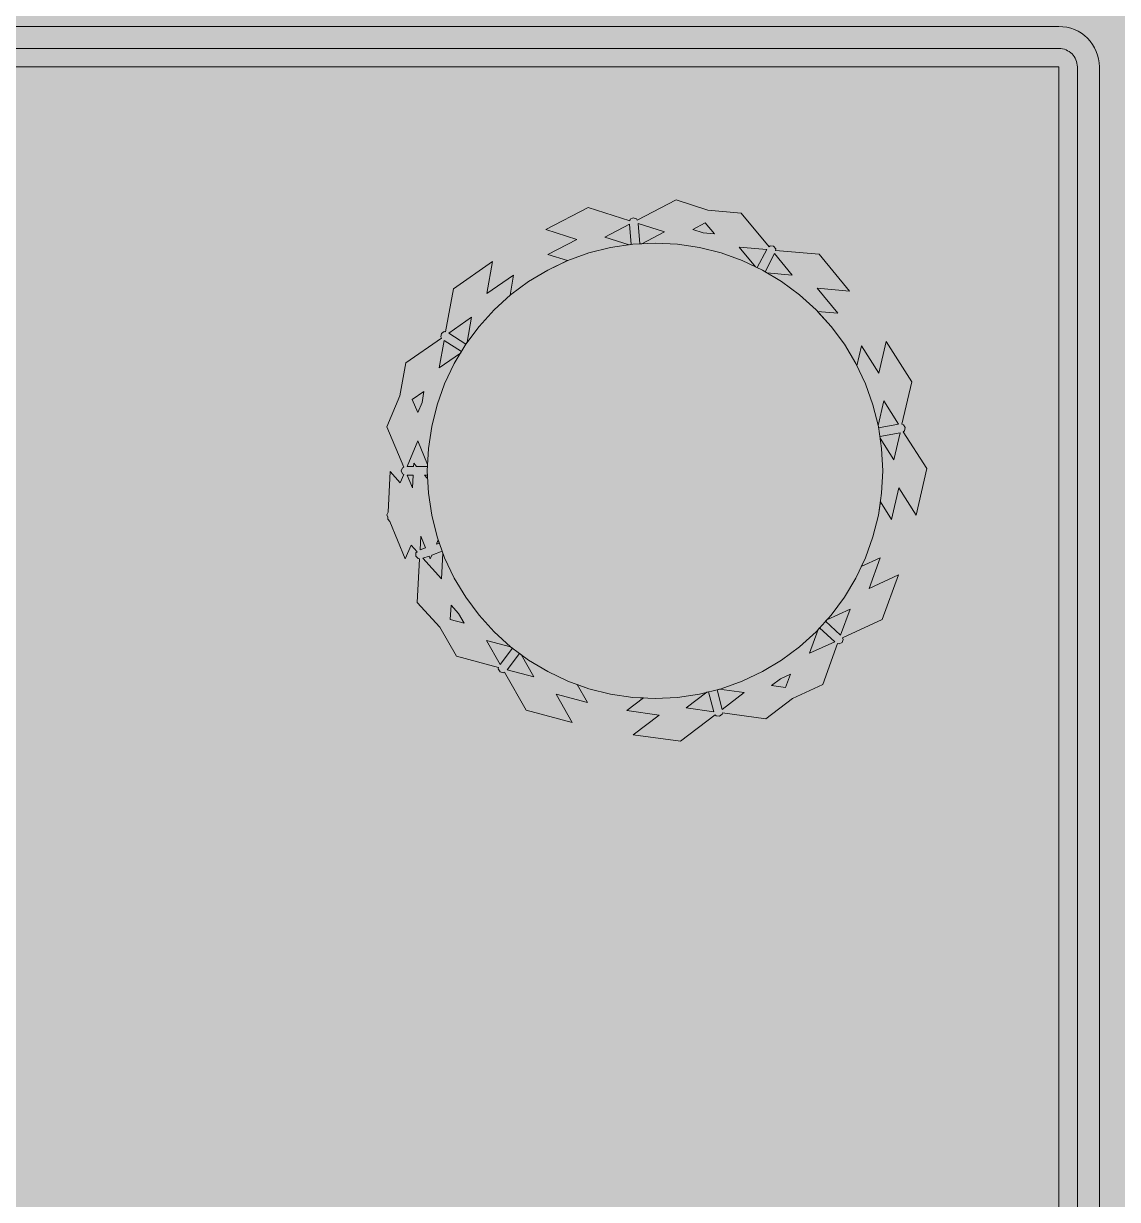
# Model space of a CAD drawing. Header units: metres. Extents: x 2172.2 to 2210.6, y 415.3 to 458.1.
# Drawn here: x 2208.102 to 2209.591, y 434.449 to 436.05 of the extents above; entities that cross this region are included whole.
import ezdxf

# ---------------------------------------------------------------- set-up
doc = ezdxf.new("R2010")
doc.units = ezdxf.units.M
for name, color, linetype, lineweight in [('NC_N1_BANQUETTES', 7, 'CONTINUOUS', 13), ('NC_N1_FLOOR_DECOR', 32, 'CONTINUOUS', 13), ('NC_N1_PLANTS', 94, 'CONTINUOUS', 13)]:
    doc.layers.add(name, color=color, linetype=linetype, lineweight=lineweight)

# ---------------------------------------------------------------- blocks, each defined once
blk = doc.blocks.new('NC_N1_MIXED_FLOOR_TRIANGLE_L_3')
at = {"true_color": 0xeff0ee}
h = blk.add_hatch(color=256, dxfattribs=at)
h.dxf.hatch_style = 1
h.paths.add_polyline_path([(20.1194, 2.6407), (20.1194, 2.6399), (20.1195, 2.6395), (20.1202, 2.6236), (20.1205, 2.6212), (20.1209, 2.6188), (20.1217, 2.6165), (20.1226, 2.6142), (20.1238, 2.612), (20.1251, 2.61), (20.1267, 2.6081), (20.1284, 2.6064), (20.1303, 2.6048), (20.1323, 2.6034), (20.1345, 2.6023), (20.1368, 2.6013), (20.1391, 2.6006), (20.1415, 2.6001), (20.143, 2.6), (20.144, 2.5999), (20.1598, 2.5991), (20.1611, 2.5991), (20.2171, 2.5991), (20.2514, 2.5991), (20.2514, -5.093), (12.4273, 2.7311), (20.1194, 2.7311), (20.1194, 2.6753)])
blk = doc.blocks.new('NC_N1_TRIANGLE_L_BANQUETTE')
at = {"true_color": 0x778fa0}
h = blk.add_hatch(color=256, dxfattribs=at)
h.dxf.hatch_style = 1
h.paths.add_polyline_path([(0.027, 0.92), (0.027, 0.929), (0.035, 0.929), (0.035, 1), (0.027, 1), (0.027, 1.009), (0.035, 1.009), (0.035, 1.08), (0.027, 1.08), (0.027, 1.089), (0.035, 1.089), (0.035, 1.16), (0.027, 1.16), (0.027, 1.169), (0.035, 1.169), (0.035, 1.24), (0.027, 1.24), (0.027, 1.249), (0.035, 1.249), (0.035, 1.32), (0.027, 1.32), (0.027, 1.329), (0.035, 1.329), (0.035, 1.4), (0.027, 1.4), (0.027, 1.409), (0.035, 1.409), (0.035, 1.48), (0.027, 1.48), (0.027, 1.489), (0.035, 1.489), (0.035, 1.56), (0.027, 1.56), (0.027, 1.569), (0.035, 1.569), (0.035, 1.64), (0.027, 1.64), (0.027, 1.649), (0.035, 1.649), (0.035, 1.72), (0.027, 1.72), (0.027, 1.729), (0.035, 1.729), (0.035, 1.8), (0.027, 1.8), (0.027, 1.809), (0.035, 1.809), (0.035, 1.88), (0.027, 1.88), (0.027, 1.889), (0.035, 1.889), (0.035, 1.96), (0.027, 1.96), (0.027, 1.969), (0.035, 1.969), (0.035, 2.04), (0.027, 2.04), (0.027, 2.049), (0.035, 2.049), (0.035, 2.12), (0.027, 2.12), (0.027, 2.129), (0.035, 2.129), (0.035, 2.2), (0.027, 2.2), (0.027, 2.209), (0.035, 2.209), (0.035, 2.28), (0.027, 2.28), (0.027, 2.289), (0.035, 2.289), (0.035, 2.36), (0.027, 2.36), (0.027, 2.369), (0.035, 2.369), (0.035, 2.44), (0.027, 2.44), (0.027, 2.449), (0.035, 2.449), (0.035, 2.52), (0.027, 2.52), (0.027, 2.529), (0.035, 2.529), (0.035, 2.6), (0.027, 2.6), (0.027, 2.609), (0.035, 2.609), (0.035, 2.68), (0.027, 2.68), (0.027, 2.689), (0.035, 2.689), (0.035, 2.76), (0.027, 2.76), (0.027, 2.769), (0.035, 2.769), (0.035, 2.84), (0.027, 2.84), (0.027, 2.849), (0.035, 2.849), (0.035, 2.92), (0.027, 2.92), (0.027, 2.929), (0.035, 2.929), (0.035, 3), (0.027, 3), (0.027, 3.009), (0.035, 3.009), (0.035, 3.08), (0.027, 3.08), (0.027, 3.089), (0.035, 3.089), (0.035, 3.16), (0.027, 3.16), (0.027, 3.169), (0.035, 3.169), (0.035, 3.24), (0.027, 3.24), (0.027, 3.249), (0.035, 3.249), (0.035, 3.32), (0.027, 3.32), (0.027, 3.329), (0.035, 3.329), (0.035, 3.4), (0.027, 3.4), (0.027, 3.409), (0.035, 3.409), (0.035, 3.48), (0.027, 3.48), (0.027, 3.489), (0.035, 3.489), (0.035, 3.56), (0.027, 3.56), (0.027, 3.569), (0.035, 3.569), (0.035, 3.64), (0.027, 3.64), (0.027, 3.649), (0.035, 3.649), (0.035, 3.72), (0.027, 3.72), (0.027, 3.729), (0.035, 3.729), (0.035, 3.8), (0.027, 3.8), (0.027, 3.809), (0.035, 3.809), (0.035, 3.88), (0.027, 3.88), (0.027, 3.889), (0.035, 3.889), (0.035, 3.96), (0.027, 3.96), (0.027, 3.969), (0.035, 3.969), (0.035, 4.04), (0.027, 4.04), (0.027, 4.049), (0.035, 4.049), (0.035, 4.12), (0.027, 4.12), (0.027, 4.129), (0.035, 4.129), (0.035, 4.2), (0.027, 4.2), (0.027, 4.209), (0.035, 4.209), (0.035, 4.28), (0.027, 4.28), (0.027, 4.289), (0.035, 4.289), (0.035, 4.35), (0.8, 4.35), (0.8, 0.8), (4.35, 0.8), (4.35, 0.035), (4.289, 0.035), (4.289, 0.027), (4.28, 0.027), (4.28, 0.035), (4.209, 0.035), (4.209, 0.027), (4.2, 0.027), (4.2, 0.035), (4.129, 0.035), (4.129, 0.027), (4.12, 0.027), (4.12, 0.035), (4.049, 0.035), (4.049, 0.027), (4.04, 0.027), (4.04, 0.035), (3.969, 0.035), (3.969, 0.027), (3.96, 0.027), (3.96, 0.035), (3.889, 0.035), (3.889, 0.027), (3.88, 0.027), (3.88, 0.035), (3.809, 0.035), (3.809, 0.027), (3.8, 0.027), (3.8, 0.035), (3.729, 0.035), (3.729, 0.027), (3.72, 0.027), (3.72, 0.035), (3.649, 0.035), (3.649, 0.027), (3.64, 0.027), (3.64, 0.035), (3.569, 0.035), (3.569, 0.027), (3.56, 0.027), (3.56, 0.035), (3.489, 0.035), (3.489, 0.027), (3.48, 0.027), (3.48, 0.035), (3.409, 0.035), (3.409, 0.027), (3.4, 0.027), (3.4, 0.035), (3.329, 0.035), (3.329, 0.027), (3.32, 0.027), (3.32, 0.035), (3.249, 0.035), (3.249, 0.027), (3.24, 0.027), (3.24, 0.035), (3.169, 0.035), (3.169, 0.027), (3.16, 0.027), (3.16, 0.035), (3.089, 0.035), (3.089, 0.027), (3.08, 0.027), (3.08, 0.035), (3.009, 0.035), (3.009, 0.027), (3, 0.027), (3, 0.035), (2.929, 0.035), (2.929, 0.027), (2.92, 0.027), (2.92, 0.035), (2.849, 0.035), (2.849, 0.027), (2.84, 0.027), (2.84, 0.035), (2.769, 0.035), (2.769, 0.027), (2.76, 0.027), (2.76, 0.035), (2.689, 0.035), (2.689, 0.027), (2.68, 0.027), (2.68, 0.035), (2.609, 0.035), (2.609, 0.027), (2.6, 0.027), (2.6, 0.035), (2.529, 0.035), (2.529, 0.027), (2.52, 0.027), (2.52, 0.035), (2.449, 0.035), (2.449, 0.027), (2.44, 0.027), (2.44, 0.035), (2.369, 0.035), (2.369, 0.027), (2.36, 0.027), (2.36, 0.035), (2.289, 0.035), (2.289, 0.027), (2.28, 0.027), (2.28, 0.035), (2.209, 0.035), (2.209, 0.027), (2.2, 0.027), (2.2, 0.035), (2.129, 0.035), (2.129, 0.027), (2.12, 0.027), (2.12, 0.035), (2.049, 0.035), (2.049, 0.027), (2.04, 0.027), (2.04, 0.035), (1.969, 0.035), (1.969, 0.027), (1.96, 0.027), (1.96, 0.035), (1.889, 0.035), (1.889, 0.027), (1.88, 0.027), (1.88, 0.035), (1.809, 0.035), (1.809, 0.027), (1.8, 0.027), (1.8, 0.035), (1.729, 0.035), (1.729, 0.027), (1.72, 0.027), (1.72, 0.035), (1.649, 0.035), (1.649, 0.027), (1.64, 0.027), (1.64, 0.035), (1.569, 0.035), (1.569, 0.027), (1.56, 0.027), (1.56, 0.035), (1.489, 0.035), (1.489, 0.027), (1.48, 0.027), (1.48, 0.035), (1.409, 0.035), (1.409, 0.027), (1.4, 0.027), (1.4, 0.035), (1.329, 0.035), (1.329, 0.027), (1.32, 0.027), (1.32, 0.035), (1.249, 0.035), (1.249, 0.027), (1.24, 0.027), (1.24, 0.035), (1.169, 0.035), (1.169, 0.027), (1.16, 0.027), (1.16, 0.035), (1.089, 0.035), (1.089, 0.027), (1.08, 0.027), (1.08, 0.035), (1.009, 0.035), (1.009, 0.027), (1, 0.027), (1, 0.035), (0.929, 0.035), (0.929, 0.027), (0.92, 0.027), (0.92, 0.035), (0.849, 0.035), (0.849, 0.027), (0.84, 0.027), (0.84, 0.035), (0.769, 0.035), (0.769, 0.027), (0.76, 0.027), (0.76, 0.035), (0.689, 0.035), (0.689, 0.027), (0.68, 0.027), (0.68, 0.035), (0.609, 0.035), (0.609, 0.027), (0.6, 0.027), (0.6, 0.035), (0.529, 0.035), (0.529, 0.027), (0.52, 0.027), (0.52, 0.035), (0.45, 0.035), (0.45, 0.048), (0.448, 0.048), (0.448, 0.092), (0.45, 0.092), (0.45, 0.45), (0.035, 0.45), (0.035, 0.52), (0.027, 0.52), (0.027, 0.529), (0.035, 0.529), (0.035, 0.6), (0.027, 0.6), (0.027, 0.609), (0.035, 0.609), (0.035, 0.68), (0.027, 0.68), (0.027, 0.689), (0.035, 0.689), (0.035, 0.76), (0.027, 0.76), (0.027, 0.769), (0.035, 0.769), (0.035, 0.84), (0.027, 0.84), (0.027, 0.849), (0.035, 0.849), (0.035, 0.92)])
at = {"color": 0, "linetype": 'CONTINUOUS', "lineweight": -2, "true_color": 0x2d3540}
blk.add_lwpolyline([(0.8, 4.35), (0.8, 0.8), (4.35, 0.8)], dxfattribs=at)
at = {"color": 0, "linetype": 'CONTINUOUS', "lineweight": -2, "true_color": 0xa38246}
for points in [[(0.775, 4.325), (0.775, 0.8), (0.7751, 0.7975), (0.7755, 0.7951), (0.7761, 0.7927), (0.7769, 0.7904), (0.778, 0.7882), (0.7792, 0.7861), (0.7807, 0.7841), (0.7823, 0.7823), (0.7841, 0.7807), (0.7861, 0.7792), (0.7882, 0.778), (0.7904, 0.7769), (0.7927, 0.7761), (0.7951, 0.7755), (0.7975, 0.7751), (0.8, 0.775), (4.325, 0.775)], [(0.745, 4.295), (0.745, 0.8), (0.7453, 0.7946), (0.7461, 0.7893), (0.7474, 0.784), (0.7492, 0.779), (0.7515, 0.7741), (0.7543, 0.7694), (0.7575, 0.7651), (0.7611, 0.7611), (0.7651, 0.7575), (0.7694, 0.7543), (0.7741, 0.7515), (0.779, 0.7492), (0.784, 0.7474), (0.7893, 0.7461), (0.7946, 0.7453), (0.8, 0.745), (4.295, 0.745)]]:
    blk.add_lwpolyline(points, dxfattribs=at)
blk = doc.blocks.new('NC_N1_PLANTER')
at = {"true_color": 0x91b46f}
h = blk.add_hatch(color=256, dxfattribs=at)
h.paths.add_polyline_path([(-0.314582, -0.176177), (-0.34944, -0.121314), (-0.336246, -0.063287), (-0.338237, -0.062792), (-0.340588, -0.058893), (-0.339683, -0.054431), (-0.337973, -0.053296), (-0.369886, -0.003068), (-0.355475, 0.060314), (-0.331772, 0.023007), (-0.321972, 0.066107), (-0.30676, 0.042164), (-0.304043, 0.060478), (-0.296652, 0.089988), (-0.286403, 0.118632), (-0.280823, 0.13043), (-0.30658, 0.118511), (-0.291515, 0.160064), (-0.331628, 0.141502), (-0.309474, 0.20261), (-0.255468, 0.227602), (-0.256292, 0.22948), (-0.254641, 0.233723), (-0.250554, 0.235732), (-0.248612, 0.235071), (-0.22833, 0.291016), (-0.18698, 0.310151), (-0.150749, 0.337787), (-0.091788, 0.329601), (-0.091462, 0.331547), (-0.087769, 0.334189), (-0.083255, 0.333702), (-0.082014, 0.332167), (-0.034685, 0.368269), (0.029698, 0.35933), (-0.005446, 0.332524), (0.038334, 0.326445), (0.015759, 0.309226), (0.030385, 0.308507), (0.060478, 0.304043), (0.089988, 0.296652), (0.105943, 0.290943), (0.091863, 0.31559), (0.134551, 0.304134), (0.112627, 0.342513), (0.175406, 0.325665), (0.204933, 0.273978), (0.206673, 0.274908), (0.21102, 0.273598), (0.213392, 0.269726), (0.212934, 0.267806), (0.270427, 0.252378), (0.293029, 0.212813), (0.32366, 0.17908), (0.320546, 0.119665), (0.322646, 0.119524), (0.325649, 0.11609), (0.325495, 0.111531), (0.323958, 0.110094), (0.332125, 0.1011), (0.34, 0.12), (0.361231, 0.069046), (0.363954, 0.066047), (0.363789, 0.062905), (0.365, 0.06), (0.363441, 0.056259), (0.360553, 0.001136), (0.346789, 0.016294), (0.342105, 0.005053), (0.343905, 0.004243), (0.345522, 0), (0.343905, -0.004243), (0.342105, -0.005053), (0.365, -0.06), (0.347475, -0.102059), (0.339471, -0.146917), (0.290523, -0.180738), (0.291693, -0.182487), (0.290809, -0.186962), (0.287104, -0.189624), (0.285028, -0.189285), (0.274576, -0.247856), (0.2211, -0.284806), (0.228864, -0.241294), (0.192501, -0.26642), (0.1974, -0.238964), (0.196662, -0.239633), (0.172227, -0.257756), (0.146133, -0.273396), (0.119186, -0.286141), (0.145726, -0.294619), (0.106529, -0.315045), (0.148633, -0.328494), (0.09099, -0.358533), (0.034315, -0.34043), (0.033645, -0.342424), (0.029562, -0.344457), (0.025191, -0.34315), (0.024191, -0.341299), (-0.02857, -0.368794), (-0.071975, -0.354929), (-0.117352, -0.35079), (-0.155242, -0.304904), (-0.15685, -0.306178), (-0.161374, -0.305659), (-0.164354, -0.302216), (-0.164209, -0.30017), (-0.223471, -0.294764), (-0.264858, -0.244643), (-0.220841, -0.248658), (-0.248984, -0.214576), (-0.22109, -0.217121), (-0.239633, -0.196662), (-0.257756, -0.172227), (-0.273396, -0.146133), (-0.274861, -0.143036), (-0.281079, -0.170384), (-0.304783, -0.133077)])
h.paths.add_polyline_path([(0.32938, 0.006), (0.3375, 0.006), (0.330287, 0.023311)], flags=0)
h.paths.add_polyline_path([(0.32464, -0.006), (0.309705, -0.006), (0.309578, -0.008587), (0.323, -0.0408), (0.3375, -0.006), (0.328751, -0.006), (0.328527, -0.010281)], flags=0)
h.paths.add_polyline_path([(0.33044, -0.097057), (0.323, -0.0792), (0.317182, -0.093164), (0.314525, -0.108055)], flags=0)
h.paths.add_polyline_path([(0.319918, 0.107677), (0.31227, 0.104951), (0.318937, 0.088952)], flags=0)
h.paths.add_polyline_path([(0.307649, 0.116043), (0.315889, 0.11898), (0.290546, 0.146891), (0.288725, 0.112142), (0.289628, 0.109619), (0.303776, 0.114662), (0.306, 0.12)], flags=0)
h.paths.add_polyline_path([(0.309578, 0.008587), (0.309705, 0.006), (0.313744, 0.006), (0.310149, 0.009959)], flags=0)
h.paths.add_polyline_path([(0.295485, 0.094765), (0.297542, 0.099701), (0.293671, 0.098321), (0.29459, 0.095751)], flags=0)
h.paths.add_polyline_path([(0.264914, -0.160285), (0.263661, -0.162376), (0.287137, -0.177468), (0.293759, -0.140353)], flags=0)
h.paths.add_polyline_path([(0.249631, -0.208993), (0.280647, -0.187562), (0.257445, -0.172646), (0.255695, -0.175005)], flags=0)
h.paths.add_polyline_path([(0.267482, 0.194261), (0.277651, 0.183062), (0.278664, 0.20238), (0.259979, 0.207395)], flags=0)
h.paths.add_polyline_path([(0.229573, 0.230846), (0.210872, 0.263581), (0.193952, 0.241643), (0.196566, 0.239704)], flags=0)
h.paths.add_polyline_path([(0.18234, 0.250255), (0.184312, 0.248793), (0.20137, 0.27091), (0.164959, 0.280681)], flags=0)
h.paths.add_polyline_path([(0.06827, -0.318328), (0.035259, -0.307784), (0.032472, -0.308197), (0.034836, -0.335751)], flags=0)
h.paths.add_polyline_path([(-0.013033, -0.325306), (0.02288, -0.336777), (0.020496, -0.308993), (0.018039, -0.309114)], flags=0)
h.paths.add_polyline_path([(-0.072835, 0.300948), (-0.070392, 0.30156), (-0.042586, 0.322769), (-0.079928, 0.327954)], flags=0)
h.paths.add_polyline_path([(-0.0657, -0.323987), (-0.080764, -0.322613), (-0.068447, -0.33753), (-0.051291, -0.328589)], flags=0)
h.paths.add_polyline_path([(-0.091535, 0.324905), (-0.12151, 0.302042), (-0.087386, 0.297304), (-0.084477, 0.298032)], flags=0)
h.paths.add_polyline_path([(-0.139269, -0.276642), (-0.152266, -0.301259), (-0.114722, -0.304684), (-0.136985, -0.277723)], flags=0)
h.paths.add_polyline_path([(-0.152218, -0.269749), (-0.186882, -0.266587), (-0.162878, -0.295657), (-0.149925, -0.271123)], flags=0)
h.paths.add_polyline_path([(-0.170679, 0.283112), (-0.15865, 0.292287), (-0.177811, 0.294948), (-0.184405, 0.276761)], flags=0)
h.paths.add_polyline_path([(-0.244585, 0.232638), (-0.224083, 0.213819), (-0.222168, 0.215932), (-0.210371, 0.24847)], flags=0)
h.paths.add_polyline_path([(-0.232141, 0.204928), (-0.252699, 0.223798), (-0.265549, 0.188355), (-0.23388, 0.20301)], flags=0)
h.paths.add_polyline_path([(-0.303717, -0.061779), (-0.304043, -0.060478), (-0.304306, -0.058708), (-0.331542, -0.063418), (-0.311325, -0.095238)], flags=0)
h.paths.add_polyline_path([(-0.306067, -0.046834), (-0.306424, -0.044428), (-0.325228, -0.014831), (-0.333587, -0.051593)], flags=0)
at = {"color": 0, "linetype": 'CONTINUOUS', "lineweight": -2}
for points in [[(-0.314582, -0.176177), (-0.34944, -0.121314), (-0.336246, -0.063287), (-0.338237, -0.062792), (-0.340588, -0.058893), (-0.339683, -0.054431), (-0.337973, -0.053296), (-0.369886, -0.003068), (-0.355475, 0.060314), (-0.331772, 0.023007), (-0.321972, 0.066107), (-0.30676, 0.042164), (-0.304043, 0.060478), (-0.296652, 0.089988), (-0.286403, 0.118632), (-0.280823, 0.13043), (-0.30658, 0.118511), (-0.291515, 0.160064), (-0.331628, 0.141502), (-0.309474, 0.20261), (-0.255468, 0.227602), (-0.256292, 0.22948), (-0.254641, 0.233723), (-0.250554, 0.235732), (-0.248612, 0.235071), (-0.22833, 0.291016), (-0.18698, 0.310151), (-0.150749, 0.337787), (-0.091788, 0.329601), (-0.091462, 0.331547), (-0.087769, 0.334189), (-0.083255, 0.333702), (-0.082014, 0.332167), (-0.034685, 0.368269), (0.029698, 0.35933), (-0.005446, 0.332524), (0.038334, 0.326445), (0.015759, 0.309226), (0.030385, 0.308507), (0.060478, 0.304043), (0.089988, 0.296652), (0.105943, 0.290943), (0.091863, 0.31559), (0.134551, 0.304134), (0.112627, 0.342513), (0.175406, 0.325665), (0.204933, 0.273978), (0.206673, 0.274908), (0.21102, 0.273598), (0.213392, 0.269726), (0.212934, 0.267806), (0.270427, 0.252378), (0.293029, 0.212813), (0.32366, 0.17908), (0.320546, 0.119665), (0.322646, 0.119524), (0.325649, 0.11609), (0.325495, 0.111531), (0.323958, 0.110094), (0.332125, 0.1011), (0.34, 0.12), (0.361231, 0.069046), (0.363954, 0.066047), (0.363789, 0.062905), (0.365, 0.06), (0.363441, 0.056259), (0.360553, 0.001136), (0.346789, 0.016294), (0.342105, 0.005053), (0.343905, 0.004243), (0.345522, 0), (0.343905, -0.004243), (0.342105, -0.005053), (0.365, -0.06), (0.347475, -0.102059), (0.339471, -0.146917), (0.290523, -0.180738), (0.291693, -0.182487), (0.290809, -0.186962), (0.287104, -0.189624), (0.285028, -0.189285), (0.274576, -0.247856), (0.2211, -0.284806), (0.228864, -0.241294), (0.192501, -0.26642), (0.1974, -0.238964), (0.196662, -0.239633), (0.172227, -0.257756), (0.146133, -0.273396), (0.119186, -0.286141), (0.145726, -0.294619), (0.106529, -0.315045), (0.148633, -0.328494), (0.09099, -0.358533), (0.034315, -0.34043), (0.033645, -0.342424), (0.029562, -0.344457), (0.025191, -0.34315), (0.024191, -0.341299), (-0.02857, -0.368794), (-0.071975, -0.354929), (-0.117352, -0.35079), (-0.155242, -0.304904), (-0.15685, -0.306178), (-0.161374, -0.305659), (-0.164354, -0.302216), (-0.164209, -0.30017), (-0.223471, -0.294764), (-0.264858, -0.244643), (-0.220841, -0.248658), (-0.248984, -0.214576), (-0.22109, -0.217121), (-0.239633, -0.196662), (-0.257756, -0.172227), (-0.273396, -0.146133), (-0.274861, -0.143036), (-0.281079, -0.170384), (-0.304783, -0.133077)], [(-0.091535, 0.324905), (-0.12151, 0.302042), (-0.087386, 0.297304), (-0.084477, 0.298032)], [(-0.072835, 0.300948), (-0.070392, 0.30156), (-0.042586, 0.322769), (-0.079928, 0.327954)], [(-0.304043, 0.060478), (-0.296652, 0.089988), (-0.286403, 0.118632), (-0.273396, 0.146133), (-0.257756, 0.172227), (-0.239633, 0.196662), (-0.219203, 0.219203), (-0.196662, 0.239633), (-0.172227, 0.257756), (-0.146133, 0.273396), (-0.118632, 0.286403), (-0.089988, 0.296652), (-0.060478, 0.304043), (-0.030385, 0.308507), (0, 0.31), (0.030385, 0.308507), (0.060478, 0.304043), (0.089988, 0.296652), (0.118632, 0.286403), (0.146133, 0.273396), (0.172227, 0.257756), (0.196662, 0.239633), (0.219203, 0.219203), (0.239633, 0.196662), (0.257756, 0.172227), (0.273396, 0.146133), (0.286403, 0.118632), (0.296652, 0.089988), (0.304043, 0.060478), (0.308507, 0.030385), (0.31, 0), (0.308507, -0.030385), (0.304043, -0.060478), (0.296652, -0.089988), (0.286403, -0.118632), (0.273396, -0.146133), (0.257756, -0.172227), (0.239633, -0.196662), (0.219203, -0.219203), (0.196662, -0.239633), (0.172227, -0.257756), (0.146133, -0.273396), (0.118632, -0.286403), (0.089988, -0.296652), (0.060478, -0.304043), (0.030385, -0.308507), (0, -0.31), (-0.030385, -0.308507), (-0.060478, -0.304043), (-0.089988, -0.296652), (-0.118632, -0.286403), (-0.146133, -0.273396), (-0.172227, -0.257756), (-0.196662, -0.239633), (-0.219203, -0.219203), (-0.239633, -0.196662), (-0.257756, -0.172227), (-0.273396, -0.146133), (-0.286403, -0.118632), (-0.296652, -0.089988), (-0.304043, -0.060478), (-0.308507, -0.030385), (-0.31, 0), (-0.308507, 0.030385)], [(-0.170679, 0.283112), (-0.15865, 0.292287), (-0.177811, 0.294948), (-0.184405, 0.276761)], [(0.18234, 0.250255), (0.184312, 0.248793), (0.20137, 0.27091), (0.164959, 0.280681)], [(0.229573, 0.230846), (0.210872, 0.263581), (0.193952, 0.241643), (0.196566, 0.239704)], [(-0.244585, 0.232638), (-0.224083, 0.213819), (-0.222168, 0.215932), (-0.210371, 0.24847)], [(-0.232141, 0.204928), (-0.252699, 0.223798), (-0.265549, 0.188355), (-0.23388, 0.20301)], [(0.267482, 0.194261), (0.277651, 0.183062), (0.278664, 0.20238), (0.259979, 0.207395)], [(0.307649, 0.116043), (0.315889, 0.11898), (0.290546, 0.146891), (0.288725, 0.112142), (0.289628, 0.109619), (0.303776, 0.114662), (0.306, 0.12)], [(0.295485, 0.094765), (0.297542, 0.099701), (0.293671, 0.098321), (0.29459, 0.095751)], [(0.319918, 0.107677), (0.31227, 0.104951), (0.318937, 0.088952)], [(0.32938, 0.006), (0.3375, 0.006), (0.330287, 0.023311)], [(0.309578, 0.008587), (0.309705, 0.006), (0.313744, 0.006), (0.310149, 0.009959)], [(-0.306067, -0.046834), (-0.306424, -0.044428), (-0.325228, -0.014831), (-0.333587, -0.051593)], [(0.32464, -0.006), (0.309705, -0.006), (0.309578, -0.008587), (0.323, -0.0408), (0.3375, -0.006), (0.328751, -0.006), (0.328527, -0.010281)], [(-0.303717, -0.061779), (-0.304043, -0.060478), (-0.304306, -0.058708), (-0.331542, -0.063418), (-0.311325, -0.095238)], [(0.33044, -0.097057), (0.323, -0.0792), (0.317182, -0.093164), (0.314525, -0.108055)], [(0.264914, -0.160285), (0.263661, -0.162376), (0.287137, -0.177468), (0.293759, -0.140353)], [(0.249631, -0.208993), (0.280647, -0.187562), (0.257445, -0.172646), (0.255695, -0.175005)], [(-0.152218, -0.269749), (-0.186882, -0.266587), (-0.162878, -0.295657), (-0.149925, -0.271123)], [(-0.139269, -0.276642), (-0.152266, -0.301259), (-0.114722, -0.304684), (-0.136985, -0.277723)], [(-0.013033, -0.325306), (0.02288, -0.336777), (0.020496, -0.308993), (0.018039, -0.309114)], [(0.06827, -0.318328), (0.035259, -0.307784), (0.032472, -0.308197), (0.034836, -0.335751)], [(-0.0657, -0.323987), (-0.080764, -0.322613), (-0.068447, -0.33753), (-0.051291, -0.328589)]]:
    blk.add_lwpolyline(points, close=True, dxfattribs=at)

msp = doc.modelspace()

# ---------------------------------------------------------------- block references
at = {"layer": 'NC_N1_BANQUETTES', "linetype": 'CONTINUOUS', "rotation": -180}
msp.add_blockref('NC_N1_TRIANGLE_L_BANQUETTE', (2210.3114, 436.7911), dxfattribs=at)
at = {"layer": 'NC_N1_FLOOR_DECOR', "linetype": 'CONTINUOUS'}
msp.add_blockref('NC_N1_MIXED_FLOOR_TRIANGLE_L_3', (2190, 434), dxfattribs=at)
at = {"layer": 'NC_N1_PLANTS', "linetype": 'CONTINUOUS', "rotation": -180}
msp.add_blockref('NC_N1_PLANTER', (2208.9614, 435.4411), dxfattribs=at)

doc.saveas('drawing.dxf')
